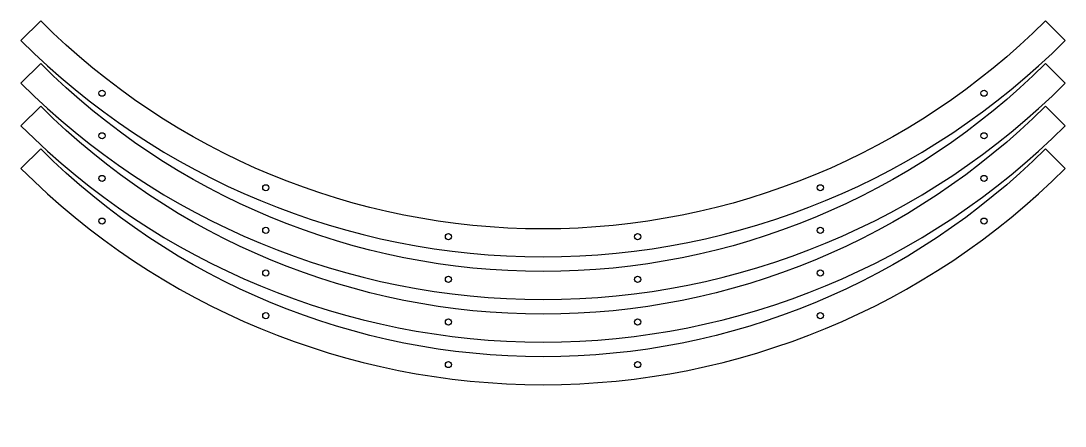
# Model space of a CAD drawing. Extents: x 2822 to 3943, y 7036 to 7472.
import ezdxf

# ---------------------------------------------------------------- set-up
doc = ezdxf.new("R2010")
doc.units = 0

# ---------------------------------------------------------------- blocks, each defined once
blk = doc.blocks.new('Part1571956060', base_point=(-793.1, -560.8))
at = {"layer": '1'}
blk.add_lwpolyline([(-539.6, 539.6), (-560.8, 560.8, 0.414214), (-560.8, -560.8), (-539.6, -539.6, -0.414214)], format="xyb", close=True, dxfattribs=at)
for centre in [(-617.3, 473.7), (-718.9, 297.8), (-771.5, 101.6), (-771.5, -101.6), (-718.9, -297.8), (-617.3, -473.7)]:
    blk.add_circle(centre, 3.3, dxfattribs=at)
blk = doc.blocks.new('Part1185607891', base_point=(-793.1, -560.8))
at = {"layer": '1'}
blk.add_lwpolyline([(-539.6, 539.6), (-560.8, 560.8, 0.414214), (-560.8, -560.8), (-539.6, -539.6, -0.414214)], format="xyb", close=True, dxfattribs=at)
for centre in [(-617.3, 473.7), (-718.9, 297.8), (-771.5, 101.6), (-771.5, -101.6), (-718.9, -297.8), (-617.3, -473.7)]:
    blk.add_circle(centre, 3.3, dxfattribs=at)
blk = doc.blocks.new('Part740557860', base_point=(-793.1, -560.8))
at = {"layer": '1'}
blk.add_lwpolyline([(-539.6, 539.6), (-560.8, 560.8, 0.414214), (-560.8, -560.8), (-539.6, -539.6, -0.414214)], format="xyb", close=True, dxfattribs=at)
for centre in [(-617.3, 473.7), (-718.9, 297.8), (-771.5, 101.6), (-771.5, -101.6), (-718.9, -297.8), (-617.3, -473.7)]:
    blk.add_circle(centre, 3.3, dxfattribs=at)
blk = doc.blocks.new('Part872081078', base_point=(-793.1, -560.8))
at = {"layer": '1'}
blk.add_lwpolyline([(-539.6, 539.6), (-560.8, 560.8, 0.414214), (-560.8, -560.8), (-539.6, -539.6, -0.414214)], format="xyb", close=True, dxfattribs=at)
for centre in [(-617.3, 473.7), (-718.9, 297.8), (-771.5, 101.6), (-771.5, -101.6), (-718.9, -297.8), (-617.3, -473.7)]:
    blk.add_circle(centre, 3.3, dxfattribs=at)

msp = doc.modelspace()

# ---------------------------------------------------------------- block references
at = {"layer": '1', "rotation": 90.0000001836389}
for name, p in [('Part872081078', (3943.4, 7218.2)), ('Part740557860', (3943.4, 7172.4)), ('Part1185607891', (3943.4, 7126.6)), ('Part1571956060', (3943.4, 7080.8))]:
    msp.add_blockref(name, p, dxfattribs=at)

doc.saveas('drawing.dxf')
